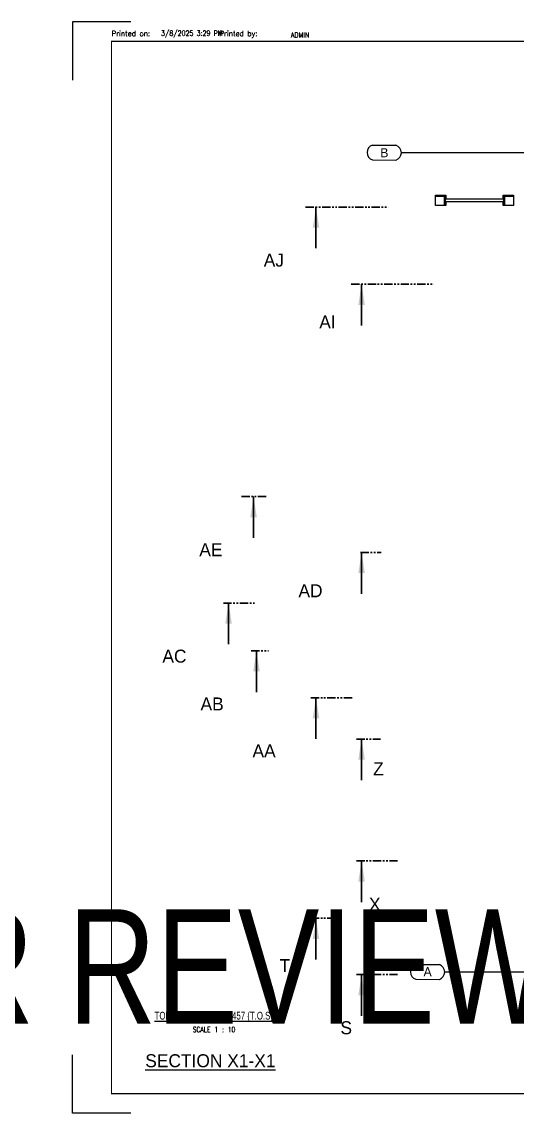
# Model space of a CAD drawing. Header units: millimetres. Extents: x 0 to 16187, y -20471 to 6290.
# Drawn here: x 10468 to 10849, y 5080 to 5921 of the extents above; entities that cross this region are included whole.
import ezdxf
from ezdxf.enums import TextEntityAlignment as Align

# ---------------------------------------------------------------- set-up
doc = ezdxf.new("R2018")
doc.units = ezdxf.units.MM
doc.linetypes.add('PHANTOM', pattern=[12.7, 6.35, -1.27, 1.27, -1.27, 1.27, -1.27])
doc.layers.add('BORDER1', color=3, linetype='Continuous')
doc.layers.add('BORDER2', color=7, linetype='Continuous')
doc.styles.add('MtXpl_txt_shx', font='txt.shx', dxfattribs={"height": 0.2})
doc.styles.add('ROMANC', font='ROMANC', dxfattribs={"height": 5})
doc.styles.add('ROMAND-1', font='ic-romand.shx')
doc.styles.add('ROMANS', font='ROMANS.shx', dxfattribs={"width": 0.8})
doc.styles.add('ROMANT', font='ROMANT', dxfattribs={"height": 4})
pattern_1 = [(45, (9158.65, 1995.406), (-11.22532, 11.22532), [])]

# ---------------------------------------------------------------- blocks, each defined once
blk = doc.blocks.new('*U609')
at = {"layer": 'BORDER1', "color": 154, "true_color": 0x1859a9, "const_width": 1}
blk.add_lwpolyline([(1.81, 811), (1144, 811), (1144, 0), (0, 0), (0, 811)], close=True, dxfattribs=at)
at = {"layer": 'BORDER2'}
for points in [[(15, 826), (-30, 826), (-30, 781)], [(15, -15), (-30, -15), (-30, 30)]]:
    blk.add_lwpolyline(points, dxfattribs=at)
at = {"layer": 'BORDER2', "style": 'ROMANS'}
blk.add_text('Printed on:                 Printed by:', height=4, dxfattribs=at).set_placement((0, 815))
at = {"layer": 'BORDER2', "char_height": 4, "attachment_point": 7, "style": 'ROMANS'}
for s, insert in [('3/8/2025 3:29 PM', (38.14, 813.89)), ('ADMIN', (138.14, 813.89))]:
    blk.add_mtext(s, dxfattribs=dict(at, insert=insert))
at = {"layer": 'BORDER2', "flags": 8}
for tag, height, style, p in [('REV-A', 3.24, 'ROMANS', (986.93, 140.25)), ('RE-A', 8.06, 'ROMANT', (1084.63, 7.17))]:
    blk.add_attdef(tag, text='', height=height, dxfattribs=dict(at, style=style)).set_placement(p, align=Align.CENTER)
at = {"layer": 'BORDER2', "style": 'ROMANS', "width": 3.830216}
blk.add_attdef('DATE-A', text='', height=3.24, dxfattribs=at).set_placement((995.51, 140.25), (1008.51, 140.25), align=Align.FIT)
at = {"layer": 'BORDER2'}
for tag, height, style, p in [('DRN-A', 3.24, 'ROMANS', (1018.38, 140.25)), ('CHD-A', 3.24, 'ROMANS', (1032.35, 140.25)), ('APD-A', 3.24, 'ROMANS', (1046.64, 140.25)), ('CONS_CONT_VEND', 4.2, 'ROMANC', (1061.39, 72.83))]:
    blk.add_attdef(tag, text='', height=height, dxfattribs=dict(at, style=style)).set_placement(p, align=Align.CENTER)
at = {"layer": 'BORDER2', "style": 'ROMANS', "width": 0.8}
for tag, p, height in [('1:X', (997.23, 122.55), 3.5), ('LOC', (1042.74, 122.55), 3.5), ('PROJ_NO', (1118.64, 122.55), 3.5), ('CONS_DRG_NO', (1011, 63), 3)]:
    blk.add_attdef(tag, p, '', height=height, dxfattribs=at)
at = {"layer": 'BORDER2', "lineweight": 30, "width": 0.8, "flags": 104}
blk.add_attdef('COMMENTS-A', text='', height=2.2, dxfattribs=at).set_placement((1055.21, 142.07), align=Align.MIDDLE_LEFT)
at = {"layer": 'BORDER2', "style": 'ROMANS', "width": 0.8}
for tag, p in [('PROJECT_TITLE_1', (1061.07, 55.35)), ('PROJECT_TITLE_2', (1061.07, 49.3))]:
    blk.add_attdef(tag, text='', height=3.5, dxfattribs=at).set_placement(p, align=Align.MIDDLE)
at = {"layer": 'BORDER2', "style": 'ROMANT', "width": 0.8}
for tag, p in [('DRG_TITLE_1', (1061.07, 36.31)), ('DRG_TITLE_2', (1061.07, 28.31)), ('DRG_TITLE_3', (1061.07, 20.31))]:
    blk.add_attdef(tag, text='', height=5, dxfattribs=at).set_placement(p, align=Align.CENTER)
at = {"layer": 'BORDER2', "style": 'ROMANT'}
for tag, p in [('AR', (995, 7.17)), ('PA', (1011.74, 7.17)), ('DC', (1028.45, 7.17)), ('TS', (1120.84, 7.17))]:
    blk.add_attdef(tag, p, '', height=8.06, dxfattribs=at)
for tag, p in [('SRNO', (1074.7, 7.17)), ('SH', (1115.8, 7.18))]:
    blk.add_attdef(tag, text='', height=8.06, dxfattribs=at).set_placement(p, align=Align.RIGHT)
at = {"layer": 'BORDER2', "style": 'ROMANS', "flags": 2}
blk.add_attdef('TB_VERSION', text='', height=2, dxfattribs=at).set_placement((1, -1), align=Align.TOP_LEFT)
blk = doc.blocks.new('A$7E931B162A1A269')
at = {"color": 1, "ltscale": 0.2}
blk.add_line((4.15, 11.48), (22.25, 11.39), dxfattribs=at)
at = {"color": 1, "linetype": 'Continuous', "lineweight": 25}
blk.add_line((4.14, 0.09), (22.29, 0.01), dxfattribs=at)
at = {"color": 1}
blk.add_line((131.63, 5.69), (26.39, 5.69), dxfattribs=at)
at = {"color": 1, "ltscale": 0.2}
for centre, radius, start, end in [((5.98, 5.79), 5.98, 107.86898, 252.02455), ((20.4, 5.69), 5.99, 287.96509, 71.9697)]:
    blk.add_arc(centre, radius, start, end, dxfattribs=at)
at = {"color": 1, "linetype": 'Continuous', "lineweight": 25}
blk.add_text('B', height=7, rotation=359.95368, dxfattribs=at).set_placement((10.17, 2.17))
blk = doc.blocks.new('A$7E931B162A31DD')
at = {"color": 1, "ltscale": 0.2}
blk.add_line((4.15, 11.48), (22.25, 11.39), dxfattribs=at)
at = {"color": 1, "linetype": 'Continuous', "lineweight": 25}
blk.add_line((4.14, 0.09), (22.29, 0.01), dxfattribs=at)
at = {"color": 1}
blk.add_line((131.63, 5.69), (26.39, 5.69), dxfattribs=at)
at = {"color": 1, "ltscale": 0.2}
for centre, radius, start, end in [((5.98, 5.79), 5.98, 107.86898, 252.02455), ((20.4, 5.69), 5.99, 287.96509, 71.9697)]:
    blk.add_arc(centre, radius, start, end, dxfattribs=at)
at = {"color": 1, "linetype": 'Continuous', "lineweight": 25}
blk.add_text('A', height=7, rotation=359.95368, dxfattribs=at).set_placement((10.1, 2.5))

msp = doc.modelspace()

# ---------------------------------------------------------------- hatches: boundary and pattern name
at = {"linetype": 'Continuous', "lineweight": 18}
h = msp.add_hatch(dxfattribs=at)
h.set_pattern_fill('ANSI31', scale=5, style=0)
h.set_pattern_definition(pattern_1)
h.paths.add_polyline_path([(10794.08437, 5780.44435), (10794.08437, 5787.44435), (10787.08437, 5787.44435), (10787.08437, 5786.84435), (10793.48437, 5786.84435), (10793.48437, 5780.44435)], flags=0)
h = msp.add_hatch(dxfattribs=at)
h.set_pattern_fill('ANSI31', scale=5, style=0)
h.set_pattern_definition(pattern_1)
h.paths.add_polyline_path([(10846.08437, 5787.44435), (10839.08437, 5787.44435), (10839.08437, 5780.44435), (10839.68437, 5780.44435), (10839.68437, 5786.84435), (10846.08437, 5786.84435)], flags=0)

# ---------------------------------------------------------------- linework, layer by layer
at = {"color": 7, "linetype": 'Continuous', "lineweight": 25}
for p, q in [((10786.58437, 5779.94435), (10786.58437, 5787.94435)), ((10786.58437, 5787.94435), (10794.58437, 5787.94435)), ((10787.08437, 5786.84435), (10787.08437, 5787.44435)), ((10787.08437, 5787.44435), (10794.08437, 5787.44435)), ((10793.48437, 5786.84435), (10787.08437, 5786.84435)), ((10793.48437, 5780.44435), (10793.48437, 5786.84435)), ((10794.08437, 5787.44435), (10794.08437, 5780.44435)), ((10794.58437, 5787.94435), (10794.58437, 5784.94435)), ((10838.58437, 5784.94435), (10838.58437, 5787.94435)), ((10838.58437, 5787.94435), (10846.58437, 5787.94435)), ((10839.08437, 5780.44435), (10839.08437, 5787.44435)), ((10839.08437, 5787.44435), (10846.08437, 5787.44435)), ((10846.08437, 5786.84435), (10839.68437, 5786.84435)), ((10839.68437, 5786.84435), (10839.68437, 5780.44435)), ((10846.08437, 5787.44435), (10846.08437, 5786.84435)), ((10846.58437, 5787.94435), (10846.58437, 5779.94435)), ((10794.58437, 5779.94435), (10786.58437, 5779.94435)), ((10794.08437, 5780.44435), (10793.48437, 5780.44435)), ((10839.08437, 5784.94435), (10794.08437, 5784.94435)), ((10794.08437, 5782.94435), (10839.08437, 5782.94435)), ((10794.58437, 5782.94435), (10794.58437, 5779.94435)), ((10838.58437, 5779.94435), (10838.58437, 5782.94435)), ((10846.58437, 5779.94435), (10838.58437, 5779.94435)), ((10839.68437, 5780.44435), (10839.08437, 5780.44435))]:
    msp.add_line(p, q, dxfattribs=at)
at = {"color": 7, "linetype": 'PHANTOM', "lineweight": 35}
for p, q in [((10686.53759, 5778.76204), (10750.06934, 5778.76204)), ((10721.67475, 5719.22214), (10785.2065, 5719.22214)), ((10637.1133, 5555.63547), (10656.67886, 5555.63547)), ((10728.83556, 5512.55382), (10744.61021, 5512.55382)), ((10623.20203, 5473.58616), (10647.05968, 5473.58616)), ((10644.6981, 5436.7605), (10657.80772, 5436.7605)), ((10690.50634, 5400.60562), (10722.27221, 5400.60562)), ((10725.6435, 5368.82588), (10744.08399, 5368.82588)), ((10757.3935, 5274.84279), (10725.6435, 5274.84279)), ((10690.50634, 5230.64496), (10707.23932, 5230.64496)), ((10725.6435, 5187.24435), (10757.40938, 5187.24435))]:
    msp.add_line(p, q, dxfattribs=at)
at = {"color": 7, "linetype": 'Continuous', "lineweight": 35}
for p, q in [((10694.47509, 5747.01204), (10694.47509, 5778.76204)), ((10729.61225, 5687.47214), (10729.61225, 5719.22214)), ((10646.40914, 5523.88547), (10646.40914, 5555.63547)), ((10729.61225, 5480.80382), (10729.61225, 5512.55382)), ((10627.17078, 5441.83616), (10627.17078, 5473.58616)), ((10648.66685, 5405.0105), (10648.66685, 5436.7605)), ((10694.47509, 5368.85562), (10694.47509, 5400.60562)), ((10729.61225, 5337.07588), (10729.61225, 5368.82588)), ((10729.61225, 5243.09279), (10729.61225, 5274.84279)), ((10694.47509, 5198.89496), (10694.47509, 5230.64496)), ((10729.61225, 5155.49435), (10729.61225, 5187.24435))]:
    msp.add_line(p, q, dxfattribs=at)
for points in [[(10694.47509, 5778.76204), (10691.93509, 5762.88704), (10697.01509, 5762.88704)], [(10729.61225, 5719.22214), (10727.07225, 5703.34714), (10732.15225, 5703.34714)], [(10646.40914, 5555.63547), (10643.86914, 5539.76047), (10648.94914, 5539.76047)], [(10729.61225, 5512.55382), (10727.07225, 5496.67882), (10732.15225, 5496.67882)], [(10627.17078, 5473.58616), (10624.63078, 5457.71116), (10629.71078, 5457.71116)], [(10648.66685, 5436.7605), (10646.12685, 5420.8855), (10651.20685, 5420.8855)], [(10694.47509, 5400.60562), (10691.93509, 5384.73062), (10697.01509, 5384.73062)], [(10729.61225, 5368.82588), (10727.07225, 5352.95088), (10732.15225, 5352.95088)], [(10729.61225, 5274.84279), (10727.07225, 5258.96779), (10732.15225, 5258.96779)], [(10694.47509, 5230.64496), (10691.93509, 5214.76996), (10697.01509, 5214.76996)], [(10729.61225, 5187.24435), (10727.07225, 5171.36935), (10732.15225, 5171.36935)]]:
    msp.add_solid(points, dxfattribs=at)

# ---------------------------------------------------------------- block references
for name, p in [('A$7E931B162A1A269', (10733.85298, 5814.95287)), ('A$7E931B162A31DD', (10767.25104, 5183.55287))]:
    msp.add_blockref(name, p)
at = {"layer": 'BORDER1'}
ref = msp.add_blockref('*U609', (8846.73852, 5095.49056), dxfattribs=at)
lines = msp.add_mtext('\\W0.80000;ISSUED FOR REVIEW\\P', dxfattribs={"layer": 'BORDER2', "insert": (9901.94849, 5237.56499), "char_height": 88, "attachment_point": 1})
ref.add_attrib('COMMENTS-A', '', (9901.94849, 5237.56499), dxfattribs={"flags": 104}).embed_mtext(lines)
msp.add_blockref('*U609', (10536.99468, 5095.49056), dxfattribs=at)

# ---------------------------------------------------------------- texts
at = {"color": 7, "linetype": 'Continuous', "style": 'ROMAND-1', "width": 0.75}
msp.add_text('%%UTOP VIEW AT EL. +0.457 (T.O.S)', height=6, dxfattribs=at).set_placement((10615.7714, 5155.62704), align=Align.MIDDLE_CENTER)
at = {"color": 7, "lineweight": 25, "style": 'MtXpl_txt_shx', "width": 0.6875}
msp.add_text('SCALE 1 : 10', height=4, dxfattribs=at).set_placement((10615.99324, 5144.90522), align=Align.MIDDLE_CENTER)
at = {"color": 7, "style": 'ROMAND-1'}
msp.add_text('%%USECTION X1-X1', height=10, dxfattribs=at).set_placement((10563.00116, 5115.9076))
at = {"color": 7, "char_height": 10, "attachment_point": 1, "style": 'ROMAND-1'}
for s, insert in [('AJ', (10654.27498, 5742.85035)), ('AI', (10697.03177, 5695.18532)), ('AE', (10604.63255, 5519.72378)), ('AD', (10681.00427, 5488.0772)), ('AC', (10576.19809, 5437.67448)), ('AB', (10605.57654, 5400.84881)), ('AA', (10645.60437, 5364.69393)), ('Z', (10738.49881, 5350.87004)), ('X', (10735.31759, 5246.53647)), ('T', (10666.41469, 5199.2444)), ('S', (10713.32201, 5151.33266))]:
    msp.add_mtext(s, dxfattribs=dict(at, insert=insert))

doc.saveas('drawing.dxf')
